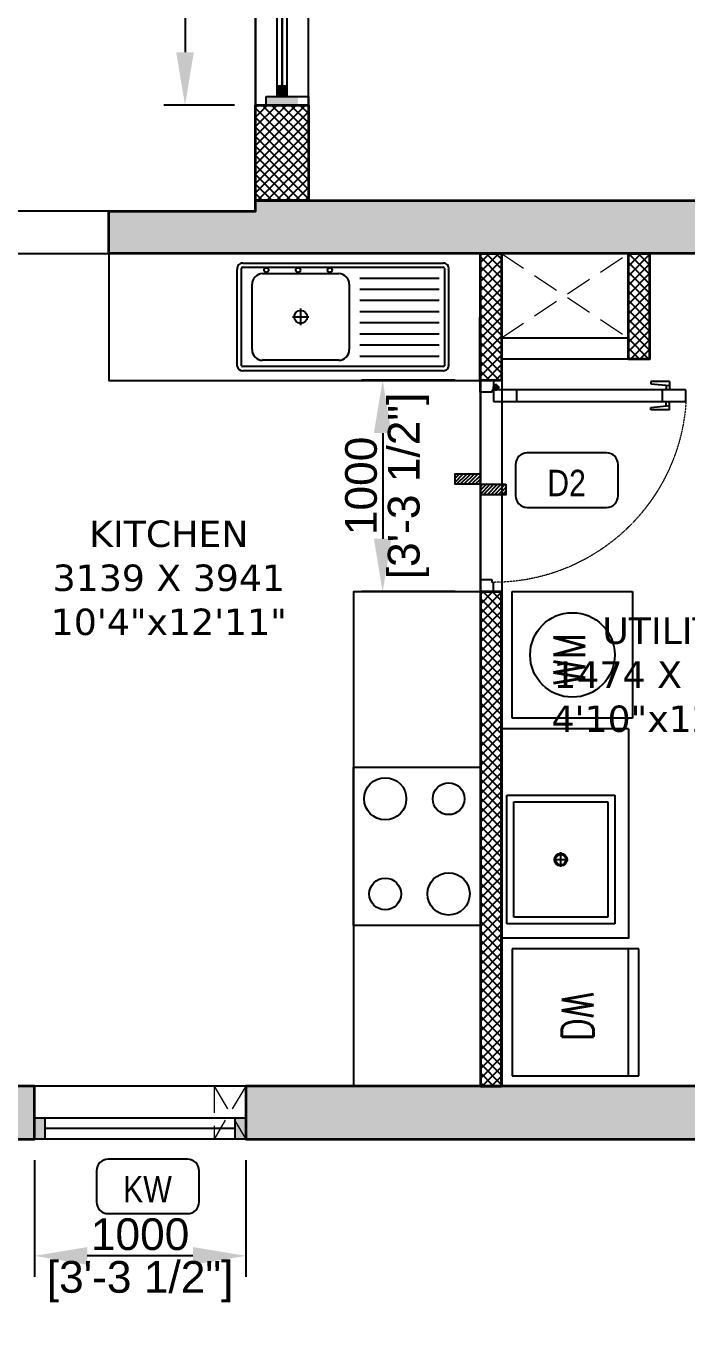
# Model space of a CAD drawing. Header units: millimetres. Extents: x 91566 to 131129, y 141753 to 207061.
# Drawn here: x 121024 to 124151, y 169898 to 176063 of the extents above; entities that cross this region are included whole.
import ezdxf
from ezdxf.enums import TextEntityAlignment as Align

# ---------------------------------------------------------------- set-up
doc = ezdxf.new("R2010")
doc.units = ezdxf.units.MM
for name, pattern in [('( Hidden )', [0.375, 0.25, -0.125]), ('3.5BHK EAST_UN-1$0$DASHED', [0.75, 0.5, -0.25]), ('3BHK  WEST_UN-2$0$2024-08-29_TOWER-A$0$HIDDEN', [9.525, 6.35, -3.175])]:
    doc.linetypes.add(name, pattern=pattern)
for name, color, linetype in [('A-Dimensions', 4, 'Continuous'), ('A-Door', 11, 'Continuous'), ('A-Door Line', 8, 'Continuous'), ('A-Elevation 10', 8, 'Continuous'), ('A-Fixture', 8, 'Continuous'), ('A-Furniture', 8, 'Continuous'), ('A-Hatch', 252, 'Continuous'), ('A-Room Boundary', 44, 'Continuous'), ('A-Shaft', 8, 'Continuous'), ('A-Text Main', 44, 'Continuous'), ('A-Window', 4, 'Continuous')]:
    doc.layers.add(name, color=color, linetype=linetype)
doc.layers.add('A-Wall', color=240, linetype='Continuous', lineweight=35)
doc.styles.add('2024-08-29_TOWER-A$0$simplex-0.8', font='simplex.shx', dxfattribs={"width": 0.8})
doc.styles.add('3.5BHK EAST_UN-1$0$grid_text', font='verdana.ttf')
doc.styles.add('3BHK  WEST_UN-2$0$2024-08-29_TOWER-A$0$simplex-0.8', font='simplex.shx', dxfattribs={"width": 0.8})
doc.styles.add('ARIAL', font='ARIALN.TTF')
doc.styles.add('S', font='arial.ttf', dxfattribs={"height": 150})
doc.dimstyles.new('DIMSMALL', dxfattribs={"dimtxt": 150, "dimasz": 250, "dimexe": 100, "dimexo": 100, "dimgap": 25, "dimtad": 1, "dimdec": 0, "dimzin": 0, "dimdsep": 46, "dimtxsty": 'S', "dimcen": 0, "dimdle": 100, "dimclrd": 8, "dimclre": 8, "dimclrt": 256, "dimazin": 0, "dimtfac": 1, "dimtdec": 0, "dimtix": 1, "dimtmove": 0, "dimatfit": 3, "dimldrblk": '12_DatumFilled', "dimfxl": 1, "dimtolj": 1, "dimtzin": 0, "dimlwd": -1, "dimlwe": -1, "dimarcsym": 1})

# ---------------------------------------------------------------- blocks, each defined once
blk = doc.blocks.new('A$C5491d69a')
at = {"layer": 'A-Door'}
for p, q in [((55.5, 0), (0, 0)), ((0, 0), (0, -62.5)), ((33.3, -90.2), (33.3, -56.9)), ((44.4, -62.5), (44.4, -55.5)), ((44.4, -55.5), (55.5, -55.5)), ((55.5, -55.5), (55.5, 0)), ((944.5, -55.5), (944.5, 0)), ((944.5, 0), (1000, 0)), ((955.6, -55.5), (944.5, -55.5)), ((955.6, -62.5), (955.6, -55.5)), ((1000, 0), (1000, -62.5)), ((0, -62.5), (44.4, -62.5)), ((16.7, -73.6), (50, -73.6)), ((44.4, -973.1), (44.4, -62.5)), ((44.4, -62.5), (99.9, -62.5)), ((99.9, -62.5), (99.9, -973.1)), ((99.9, -62.5), (99.9, -62.5)), ((1000, -62.5), (955.6, -62.5)), ((99.9, -173.5), (44.4, -173.5)), ((5.6, -806.5), (16.7, -806.5)), ((5.6, -895.4), (5.6, -806.5)), ((16.7, -806.5), (24.9, -895.4)), ((99.9, -862), (44.4, -862)), ((127.7, -806.5), (119.5, -895.4)), ((138.8, -806.5), (127.7, -806.5)), ((138.8, -895.4), (138.8, -806.5)), ((5.6, -895.4), (44.4, -895.4)), ((23.3, -878.7), (44.4, -878.7)), ((121, -878.7), (99.9, -878.7)), ((138.8, -895.4), (99.9, -895.4)), ((99.9, -973.1), (44.4, -973.1))]:
    blk.add_line(p, q, dxfattribs=at)
blk.add_circle((33.3, -73.6), 11.1, dxfattribs=at)
at = {"layer": 'A-Door', "linetype": '3.5BHK EAST_UN-1$0$DASHED', "lineweight": 0}
blk.add_arc((41.8, -61.2), 913.8, 273.6494, 359.91777, dxfattribs=at)
blk = doc.blocks.new('3BHK  WEST_UN-2$0$2024-08-30_TOWER-C$0$SINK')
at = {"layer": 'A-Elevation 10'}
for p, q in [((-0.9743, 0.251), (-0.0257, 0.251)), ((-1, -0.229), (-1, 0.2211)), ((-0.98, -0.2348), (-0.98, 0.2269)), ((-0.9743, 0.231), (-0.0257, 0.231)), ((-0.48, 0.201), (-0.12, 0.201)), ((-0.02, 0.2269), (-0.02, -0.2348)), ((0, 0.229), (0, -0.229)), ((-0.58, 0.1813), (-0.9555, 0.1813)), ((-0.58, 0.1286), (-0.9555, 0.1286)), ((-0.53, -0.159), (-0.53, 0.151)), ((-0.07, 0.151), (-0.07, -0.159)), ((-0.58, 0.0758), (-0.9555, 0.0758)), ((-0.58, 0.0231), (-0.9555, 0.0231)), ((-0.3, 0.0352), (-0.3, -0.004)), ((-0.58, -0.0297), (-0.9555, -0.0297)), ((-0.3, -0.004), (-0.3392, -0.004)), ((-0.2608, -0.004), (-0.3, -0.004)), ((-0.3, -0.004), (-0.3, -0.0431)), ((-0.58, -0.0824), (-0.9555, -0.0824)), ((-0.58, -0.1352), (-0.9555, -0.1352)), ((-0.0257, -0.239), (-0.9743, -0.239)), ((-0.58, -0.1879), (-0.9555, -0.1879)), ((-0.12, -0.209), (-0.48, -0.209)), ((-0.0257, -0.259), (-0.9743, -0.259))]:
    blk.add_line(p, q, dxfattribs=at)
for centre, radius in [((-0.3, -0.004), 0.0308), ((-0.4377, -0.2256), 0.0108), ((-0.2877, -0.2256), 0.0108), ((-0.1377, -0.2256), 0.0108)]:
    blk.add_circle(centre, radius, dxfattribs=at)
for centre, radius, start, end in [((-0.9743, 0.225), 0.026, 90, 188.76827), ((-0.0257, 0.225), 0.026, 8.76827, 90), ((-0.9743, 0.225), 0.00601, 90, 161.69524), ((-0.48, 0.151), 0.05, 90, 180), ((-0.12, 0.151), 0.05, 360, 90), ((-0.0257, 0.225), 0.00601, 18.30476, 90), ((-0.48, -0.159), 0.05, 180, 270), ((-0.12, -0.159), 0.05, 270, 0), ((-0.9743, -0.233), 0.026, 171.23173, 270), ((-0.9743, -0.233), 0.00601, 198.30476, 270), ((-0.0257, -0.233), 0.026, 270, 8.76827), ((-0.0257, -0.233), 0.00601, 270, 341.69524)]:
    blk.add_arc(centre, radius, start, end, dxfattribs=at)
blk = doc.blocks.new('A$Ce642c601')
blk.add_lwpolyline([(0, 750), (600, 750), (600, 0), (0, 0), (0, 750)])
for centre, radius in [((150, 600), 100), ((450, 600), 75), ((450, 150), 100), ((149.9, 150), 75)]:
    blk.add_circle(centre, radius)
blk = doc.blocks.new('3BHK  WEST_UN-2$0$2024-08-29_TOWER-A$0$DISH WASHER')
at = {"layer": 'A-Fixture', "linetype": '3BHK  WEST_UN-2$0$2024-08-29_TOWER-A$0$HIDDEN', "ltscale": 0.2}
for p, q in [((0, 0.6), (0.6, 0.6)), ((0, 0), (0, 0.6)), ((0.6, 0.6), (0.6, 0)), ((0, 0.55), (0.6, 0.55)), ((0.6, 0), (0, 0))]:
    blk.add_line(p, q, dxfattribs=at)
at = {"layer": 'A-Fixture', "insert": (0.3947, 0.2347), "char_height": 0.15, "width": 0.230071, "attachment_point": 9, "style": '3BHK  WEST_UN-2$0$2024-08-29_TOWER-A$0$simplex-0.8'}
blk.add_mtext('\\pxqc;DW', dxfattribs=at)
blk = doc.blocks.new('3BHK  WEST_UN-2$0$2024-08-29_TOWER-A$0$WASHING MACHINE')
at = {"layer": 'A-Fixture'}
for p, q in [((0, 0), (0.6, 0)), ((0, -0.57), (0, 0)), ((0.6, 0), (0.6, -0.57)), ((0.6, -0.57), (0, -0.57))]:
    blk.add_line(p, q, dxfattribs=at)
blk.add_circle((0.3, -0.285), 0.2, dxfattribs=at)
at = {"layer": 'A-Elevation 10', "insert": (0.4028, -0.1952), "char_height": 0.15, "width": 0.230071, "attachment_point": 3, "style": '3BHK  WEST_UN-2$0$2024-08-29_TOWER-A$0$simplex-0.8'}
blk.add_mtext('WM', dxfattribs=at)
blk = doc.blocks.new('3BHK  WEST_UN-2$0$2024-08-29_TOWER-A$0$POT WASH')
at = {"layer": 'A-Fixture'}
for p, q in [((0, 0), (0, 0.51)), ((0, 0.51), (0.61, 0.51)), ((0.61, 0.51), (0.61, 0)), ((0.0325, 0.0325), (0.0325, 0.4775)), ((0.0325, 0.4775), (0.5775, 0.4775)), ((0.5775, 0.4775), (0.5775, 0.0325)), ((0.34, 0.255), (0.27, 0.255)), ((0.305, 0.22), (0.305, 0.29)), ((0.61, 0), (0, 0)), ((0.5775, 0.0325), (0.0325, 0.0325))]:
    blk.add_line(p, q, dxfattribs=at)
for radius in [0.03, 0.025]:
    blk.add_circle((0.305, 0.255), radius, dxfattribs=at)
blk = doc.blocks.new('A$Cecf05bcc')
at = {"layer": 'A-Door', "linetype": 'Continuous'}
for points in [[(50, 0), (50, -40), (200, -40), (200, 0)], [(200, -40), (150, -40), (150, -90), (200, -90)], [(150, -1500), (200, -1500), (200, -1450), (150, -1450)], [(100, -1500), (100, -1550), (150, -1550), (150, -1500)], [(150, -2960), (150, -2910), (100, -2910), (100, -2960)], [(50, -2960), (50, -3000), (200, -3000), (200, -2960)]]:
    blk.add_hatch(color=256, dxfattribs=at).paths.add_polyline_path(points)
for p, q in [((50, 0), (0, 0)), ((0, -3000), (0, 0)), ((50, 0), (0, 0)), ((250, 0), (50, 0)), ((50, 0), (250, 0)), ((50, -40), (50, 0)), ((250, 0), (50, 0)), ((250, 0), (50, 0)), ((250, -3000), (250, 0)), ((250, 0), (250, -40)), ((250, -40), (50, -40)), ((150, -90), (150, -40)), ((150, -40), (250, -40)), ((250, -40), (250, -90)), ((250, -90), (150, -90)), ((175, -90), (175, -1450)), ((295, -770), (295, -970)), ((295, -970), (245, -920)), ((150, -1500), (150, -1450)), ((150, -1450), (250, -1450)), ((250, -1450), (250, -1500)), ((100, -1500), (100, -1550)), ((150, -1500), (100, -1500)), ((250, -1500), (150, -1500)), ((150, -1550), (150, -1500)), ((100, -1550), (150, -1550)), ((125, -2910), (125, -1550)), ((-101.8, -2030), (-151.8, -2080)), ((-101.8, -2230), (-101.8, -2030)), ((-101.8, -2030), (-51.8, -2080)), ((150, -2910), (100, -2910)), ((100, -2910), (100, -2960)), ((150, -2960), (150, -2910)), ((50, -3000), (0, -3000)), ((50, -3000), (0, -3000)), ((50, -2960), (250, -2960)), ((50, -3000), (50, -2960)), ((250, -3000), (50, -3000)), ((250, -3000), (50, -3000)), ((250, -3000), (50, -3000)), ((250, -3000), (50, -3000)), ((100, -2960), (150, -2960)), ((250, -2960), (250, -3000))]:
    blk.add_line(p, q, dxfattribs=at)
at = {"layer": 'A-Door', "linetype": 'Continuous', "flags": 128}
for points in [[(175, -90), (175, -1450), (150, -1450), (150, -90)], [(250, -90), (250, -1450), (175, -1450), (175, -90)], [(125, -2910), (125, -1550), (100, -1550), (100, -2910)], [(150, -2910), (150, -1550), (125, -1550), (125, -2910)]]:
    blk.add_lwpolyline(points, close=True, dxfattribs=at)
blk = doc.blocks.new('A$C9f448a2d')
at = {"layer": 'A-Window', "linetype": 'Continuous'}
for points in [[(0, -150), (0, -250), (50, -250), (50, -150)], [(1000, -250), (1000, -150), (950, -150), (950, -250)]]:
    blk.add_hatch(color=256, dxfattribs=at).paths.add_polyline_path(points)
for p, q in [((0, -150), (0, 0)), ((1000, 0), (0, 0)), ((0, -150), (0, 0)), ((1000, -150), (1000, 0)), ((1000, -150), (1000, 0)), ((0, -250), (0, -150)), ((0, -150), (50, -150)), ((0, -250), (0, -150)), ((0, -250), (0, -150)), ((50, -150), (50, -250)), ((50, -150), (950, -150)), ((950, -250), (950, -150)), ((950, -150), (1000, -150)), ((1000, -250), (1000, -150)), ((1000, -250), (1000, -150)), ((1000, -250), (1000, -150)), ((950, -200), (50, -200)), ((50, -250), (0, -250)), ((1000, -250), (50, -250)), ((950, -250), (250, -250)), ((1000, -250), (950, -250))]:
    blk.add_line(p, q, dxfattribs=at)
blk = doc.blocks.new('2024-08-29_TOWER-A$0$WNTG')
at = {"layer": 'A-Text Main'}
blk.add_lwpolyline([(-187.8, 246.2), (187.8, 246.2, -0.414214), (242.8, 191.2), (242.8, 43.3, -0.414214), (187.8, -11.7), (-187.8, -11.7, -0.414214), (-242.8, 43.3), (-242.8, 191.2, -0.414214)], format="xyb", close=True, dxfattribs=at)
at = {"layer": 'A-Text Main', "style": '2024-08-29_TOWER-A$0$simplex-0.8', "width": 0.8}
blk.add_attdef('WNTG', text='', height=150, dxfattribs=at).set_placement((-1.6, 43), align=Align.CENTER)
blk = doc.blocks.new('TILE DROP')
at = {"layer": 'A-Door Line'}
h = blk.add_hatch(dxfattribs=at)
h.set_pattern_fill('ANSI31', color=8, scale=0.1)
h.set_pattern_definition([(45, (-18.584744, -6.592634), (-0.008838835, 0.008838835), [])])
h.paths.add_polyline_path([(0, 0.05), (-0.12, 0.05), (-0.12, 0), (0, 0)])
h.paths.add_polyline_path([(0.12, -0.05), (0.12, 0), (0, 0), (0, -0.05)])
at = {"layer": 'A-Door Line', "color": 8}
for points in [[(-0.12, 0), (-0.12, 0.05), (0, 0.05), (0, 0)], [(0, -0.05), (0, 0), (0.12, 0), (0.12, -0.05)]]:
    blk.add_lwpolyline(points, close=True, dxfattribs=at)
blk = doc.blocks.new('Unit_3')
at = {"layer": 'A-Hatch', "linetype": 'Continuous'}
h = blk.add_hatch(dxfattribs=at)
h.set_pattern_fill('ANSI37', color=256, scale=10)
h.paths.add_polyline_path([(3930, -250), (3930, 0), (3650, 0), (3650, -250), (3650, -933), (3749.5, -932.5), (3749.5, -249.5)])
h.paths.add_polyline_path([(3749.5, -1783), (3650, -1783), (3650, -2907.1), (3749.5, -2907.1), (3749.5, -2843), (5310, -2843), (5310, -2742.4), (3749.5, -2742.4)])
h.paths.add_polyline_path([(5510, -3607.1), (7070.2, -3607.1), (7070.2, -4107.1), (7170.2, -4107.1), (7170.2, -2547.1), (7070.2, -2547.1), (7070.2, -3506.5), (5510, -3506.5)])
h.paths.add_polyline_path([(7069.7, -250), (7069.7, -811.3), (6919.7, -811.3), (6920, -1011.9), (7070.2, -1011.9), (7070, -1697.1), (7170, -1697.1), (7170.2, -250)])
h.paths.add_polyline_path([(5509.5, -1011.9), (6170, -1011.9), (6169.9, -811.3), (5509.5, -811.3)])
h.paths.add_polyline_path([(9476.2, -4107.6), (9476.2, -4557), (9576.2, -4557), (9576.2, -4107.6)])
h.paths.add_polyline_path([(8476.8, -4106.6), (8476.8, -4557), (8726.8, -4557), (8726.8, -4106.6)])
h.paths.add_polyline_path([(8476.8, -8008.9), (8476.8, -7557), (8726.6, -7557), (8726.6, -8008.9)])
h.paths.add_polyline_path([(9640.6, -8258.9), (9640.4, -8859.8), (9539.9, -8859.8), (9540.1, -8258.9)])
h.paths.add_polyline_path([(10340.6, -8258.9), (10340.6, -8758.9), (10240.6, -8758.9), (10240.6, -8258.9)])
h.paths.add_polyline_path([(9640.6, -12199.9), (9640.7, -9859.8), (9540.2, -9859.8), (9540.1, -12199.9)])
h.paths.add_polyline_path([(6201.6, -9258.9), (5192, -9258.9), (5192, -9358.3), (6201.6, -9358.3)])
h.paths.add_polyline_path([(4242, -9258.9), (4242, -12449.9), (4341.5, -12449.9), (4341.5, -11653.8), (4491.7, -11653.8), (4492, -11544.2), (4342, -11544.2), (4342, -9258.9)])
h.paths.add_polyline_path([(6201.6, -11544.2), (5242, -11544.2), (5242, -11653.9), (6201.6, -11653.9)])
h = blk.add_hatch(color=256, dxfattribs=at)
h.dxf.hatch_style = 1
h.paths.add_polyline_path([(6201.6, -12449.9), (7430, -12449.9), (7430, -12199.9), (6401.6, -12199.9), (6401.6, -8258.9), (6401.6, -8058.9), (6201.6, -8058.9)])
h.paths.add_polyline_path([(8430, -12199.9), (8430, -12449.9), (11365, -12449.9), (11365, -12199.9)])
h.paths.add_polyline_path([(11365, -8258.9), (8727.4, -8258.9), (7782.6, -8258.9), (7782.6, -8058.9), (8476.8, -8058.9), (8476.8, -8008.9), (11365, -8008.9)])
at = {"layer": 'A-Door Line'}
blk.add_line((9540.2, -9859.8), (9540.2, -8809.8), dxfattribs=at)
at = {"layer": 'A-Elevation 10'}
blk.add_lwpolyline([(10240.6, -8758.9), (9640.6, -8758.9), (9640.6, -8658.9), (10240.6, -8658.9)], close=True, dxfattribs=at)
at = {"layer": 'A-Fixture', "linetype": 'Continuous'}
for points in [[(10240.6, -10508.9), (10240.6, -11499.9), (9640.6, -11499.9)], [(10240.6, -10508.9), (9640.6, -10508.9)]]:
    blk.add_lwpolyline(points, dxfattribs=at)
at = {"layer": 'A-Furniture', "linetype": 'Continuous'}
for points in [[(7782.6, -8258.9), (7782.6, -8859.8), (9540, -8859.8), (9540, -8258.9), (7782.6, -8258.9)], [(9540.1, -9859.8), (8940.6, -9859.8), (8939.6, -12199.9)]]:
    blk.add_lwpolyline(points, dxfattribs=at)
at = {"layer": 'A-Room Boundary', "linetype": 'Continuous'}
for points in [[(4463.3, -4107.1), (8476.8, -4107.1), (8476.8, -8058.9), (4463.3, -8058.9)], [(6401.6, -8258.9), (9540.1, -8258.9), (9540.1, -12199.9), (6401.6, -12199.9)], [(9643.1, -8258.9), (11115, -8258.9), (11115, -12199.9), (9643.1, -12199.9)]]:
    blk.add_lwpolyline(points, close=True, dxfattribs=at)
at = {"layer": 'A-Room Boundary'}
blk.add_lwpolyline([(8726.8, -4106.6), (11815.3, -4106.6), (11815.3, -8008.9), (8726.8, -8008.9)], close=True, dxfattribs=at)
at = {"layer": 'A-Shaft', "linetype": '( Hidden )', "lineweight": 0, "ltscale": 500}
for points in [[(9640.6, -8258.9), (10240.6, -8658.9)], [(9640.6, -8658.9), (10240.6, -8258.9)], [(8430, -12199.9), (8280, -12449.9)], [(8280, -12199.9), (8430, -12449.9)]]:
    blk.add_lwpolyline(points, dxfattribs=at)
blk.add_lwpolyline([(8430, -12199.9), (8280, -12199.9), (8280, -12449.9), (8430, -12449.9)], close=True, dxfattribs=at)
at = {"layer": 'A-Wall'}
for points in [[(8476.8, -8008.9), (8476.8, -7557), (8726.6, -7557), (8726.6, -8008.9)], [(11365, -8258.9), (8727.4, -8258.9), (7782.6, -8258.9), (7782.6, -8058.9), (8476.8, -8058.9), (8476.8, -8008.9), (11365, -8008.9)], [(6201.6, -12449.9), (7430, -12449.9), (7430, -12199.9), (6401.6, -12199.9), (6401.6, -8258.9), (6401.6, -8258.9), (6401.6, -8058.9), (6201.6, -8058.9)], [(9640.6, -8258.9), (9640.4, -8859.8), (9539.9, -8859.8), (9540.1, -8258.9)], [(10340.6, -8258.9), (10340.6, -8758.9), (10240.6, -8758.9), (10240.6, -8258.9)], [(9640.6, -12199.9), (9640.7, -9859.8), (9540.2, -9859.8), (9540.1, -12199.9)], [(8430, -12199.9), (8430, -12449.9), (11365, -12449.9), (11365, -12199.9)]]:
    blk.add_lwpolyline(points, close=True, dxfattribs=at)
blk.add_lwpolyline([(10239.3, -8258.9), (9643.1, -8258.9)], dxfattribs=at)
at = {"layer": 'A-Door', "linetype": 'Continuous'}
blk.add_blockref('A$Cecf05bcc', (8476.8, -4557), dxfattribs=at)
at = {"layer": 'A-Door', "linetype": 'Continuous', "xscale": -1, "rotation": 90}
blk.add_blockref('A$C5491d69a', (9539.9, -8859.8), dxfattribs=at)
at = {"layer": 'A-Door Line', "color": 8, "xscale": 1000.000000000004, "yscale": 1000.000000000004, "zscale": 1000.000000000004, "rotation": 180}
blk.add_blockref('TILE DROP', (9540.2, -9351.4), dxfattribs=at)
at = {"layer": 'A-Fixture'}
for name, p, xscale, yscale, zscale, rotation in [('3BHK  WEST_UN-2$0$2024-08-30_TOWER-C$0$SINK', (8390, -8563.3), 1000, 1000, 1000, 180), ('3BHK  WEST_UN-2$0$2024-08-29_TOWER-A$0$WASHING MACHINE', (9690.6, -10458.9), 1000, 1000, 1000, 90), ('3BHK  WEST_UN-2$0$2024-08-29_TOWER-A$0$POT WASH', (9665.6, -10822.1), 1000.000000000001, 1000.000000000001, 1000.000000000001, 270), ('3BHK  WEST_UN-2$0$2024-08-29_TOWER-A$0$DISH WASHER', (9690.6, -12149.9), -1000.000000000001, 1000.000000000001, 1000.000000000001, 270)]:
    blk.add_blockref(name, p, dxfattribs=dict(at, xscale=xscale, yscale=yscale, zscale=zscale, rotation=rotation))
at = {"layer": 'A-Furniture', "linetype": 'Continuous'}
blk.add_blockref('A$Ce642c601', (8939.9, -11439.7), dxfattribs=at)
at = {"layer": 'A-Text Main'}
ref = blk.add_blockref('2024-08-29_TOWER-A$0$WNTG', (9949.5, -9214.3), dxfattribs=dict(at, xscale=-1, rotation=180))
ref.add_attrib('WNTG', 'D2', dxfattribs={"height": 125, "style": 'ARIAL'}).set_placement((9947.9, -9407.8), align=Align.CENTER)
ref = blk.add_blockref('2024-08-29_TOWER-A$0$WNTG', (7966.8, -12556.5), dxfattribs=dict(at, xscale=-1, rotation=180))
ref.add_attrib('WNTG', 'KW', dxfattribs={"height": 125, "style": 'ARIAL'}).set_placement((7965.2, -12749.9), align=Align.CENTER)
at = {"layer": 'A-Window'}
blk.add_blockref('A$C9f448a2d', (7430, -12199.9), dxfattribs=at)
at = {"layer": 'A-Text Main', "linetype": 'Continuous', "char_height": 125, "width": 1453.819, "attachment_point": 5, "style": '3.5BHK EAST_UN-1$0$grid_text'}
for s, insert in [('KITCHEN\\P3139 X 3941\\P10\'4"x12\'11"', (8066.2, -9795)), ('UTILITY\\P1474 X 3941\\P4\'10"x12\'11"', (10435.3, -10253.6))]:
    blk.add_mtext(s, dxfattribs=dict(at, insert=insert))
blk = doc.blocks.new('*D107')
at = {"layer": 'A-Dimensions', "color": 8, "transparency": 16777216}
for p, q in [((122010.6, 178689.2), (121676.4, 178689.2)), ((121776.4, 178439.2), (121776.4, 175939.2)), ((122010.6, 175689.2), (121676.4, 175689.2))]:
    blk.add_line(p, q, dxfattribs=at)
for points in [[(121734.7, 178439.2), (121818.1, 178439.2), (121776.4, 178689.2)], [(121734.7, 175939.2), (121818.1, 175939.2), (121776.4, 175689.2)]]:
    blk.add_solid(points, dxfattribs=at)
at = {"layer": 'Defpoints', "color": 0, "transparency": 16777216}
for p in [(122110.6, 178689.2), (121776.4, 175689.2), (122110.6, 175689.2)]:
    blk.add_point(p, dxfattribs=at)
at = {"layer": 'A-Dimensions', "lineweight": 30, "transparency": 16777216, "char_height": 150, "attachment_point": 5, "rotation": 90, "style": 'S'}
for s, insert in [('\\A1;[9\'-10"]', (121897.5, 177189.2)), ('\\A1;3000', (121674.8, 177189.2))]:
    blk.add_mtext(s, dxfattribs=dict(at, insert=insert))
blk = doc.blocks.new('12_DatumFilled')
at = {"color": 8, "linetype": 'ByBlock'}
blk.add_solid([(0, 0.577), (-1, 0), (0, -0.577)], dxfattribs=at)
blk = doc.blocks.new('*D115')
at = {"layer": 'A-Dimensions', "color": 8, "transparency": 16777216}
for p, q in [((123054.4, 174387.3), (122611.6, 174387.3)), ((122711.6, 174137.3), (122711.6, 173637.3)), ((123054.4, 173387.3), (122611.6, 173387.3))]:
    blk.add_line(p, q, dxfattribs=at)
for points in [[(122669.9, 174137.3), (122753.2, 174137.3), (122711.6, 174387.3)], [(122669.9, 173637.3), (122753.2, 173637.3), (122711.6, 173387.3)]]:
    blk.add_solid(points, dxfattribs=at)
at = {"layer": 'Defpoints', "color": 0, "transparency": 16777216}
for p in [(123154.4, 174387.3), (122711.6, 173387.3), (123154.4, 173387.3)]:
    blk.add_point(p, dxfattribs=at)
at = {"layer": 'A-Dimensions', "lineweight": 30, "transparency": 16777216, "char_height": 150, "attachment_point": 5, "rotation": 90, "style": 'S'}
for s, insert in [('\\A1;[3\'-3 1/2"]', (122833.7, 173887.3)), ('\\A1;1000', (122610, 173887.3))]:
    blk.add_mtext(s, dxfattribs=dict(at, insert=insert))
blk = doc.blocks.new('*D116')
at = {"layer": 'A-Dimensions', "color": 8, "transparency": 16777216}
for p, q in [((121063.8, 170696.3), (121063.8, 170144)), ((122063.8, 170696.3), (122063.8, 170144)), ((121813.8, 170244), (121313.8, 170244))]:
    blk.add_line(p, q, dxfattribs=at)
for points in [[(121313.8, 170285.7), (121313.8, 170202.3), (121063.8, 170244)], [(121813.8, 170285.7), (121813.8, 170202.3), (122063.8, 170244)]]:
    blk.add_solid(points, dxfattribs=at)
at = {"layer": 'Defpoints', "color": 0, "transparency": 16777216}
for p in [(121063.8, 170796.3), (122063.8, 170796.3), (121063.8, 170244)]:
    blk.add_point(p, dxfattribs=at)
at = {"layer": 'A-Dimensions', "lineweight": 30, "transparency": 16777216, "char_height": 150, "attachment_point": 5, "style": 'S'}
for s, insert in [('\\A1;1000', (121563.8, 170345.6)), ('\\A1;[3\'-3 1/2"]', (121563.8, 170121.9))]:
    blk.add_mtext(s, dxfattribs=dict(at, insert=insert))

msp = doc.modelspace()

# ---------------------------------------------------------------- block references
at = {"linetype": 'Continuous'}
msp.add_blockref('Unit_3', (113633.6, 183246.5), dxfattribs=at)

# ---------------------------------------------------------------- next in the draw order: dimensions: what is measured, and where the dimension line sits
at = {"layer": 'A-Dimensions', "lineweight": 30}
for base, p1, p2, picture, middle in [((121776.4, 175689.2), (122110.6, 178689.2), (122110.6, 175689.2), '*D107', (121776.4, 177189.2)), ((122711.6, 173387.3), (123154.4, 174387.3), (123154.4, 173387.3), '*D115', (122711.6, 173887.3))]:
    dim = msp.add_linear_dim(base=base, p1=p1, p2=p2, angle=90, dimstyle='DIMSMALL', override={"dimpost": '\\X'}, dxfattribs=at)
    dim.commit()
    dim.dimension.update_dxf_attribs({"geometry": picture, "text_midpoint": middle})
dim = msp.add_linear_dim(base=(121063.8, 170244), p1=(122063.8, 170796.3), p2=(121063.8, 170796.3), dimstyle='DIMSMALL', override={"dimpost": '\\X'}, dxfattribs=at)
dim.commit()
dim.dimension.update_dxf_attribs({"geometry": '*D116', "text_midpoint": (121563.8, 170244)})

doc.saveas('drawing.dxf')
